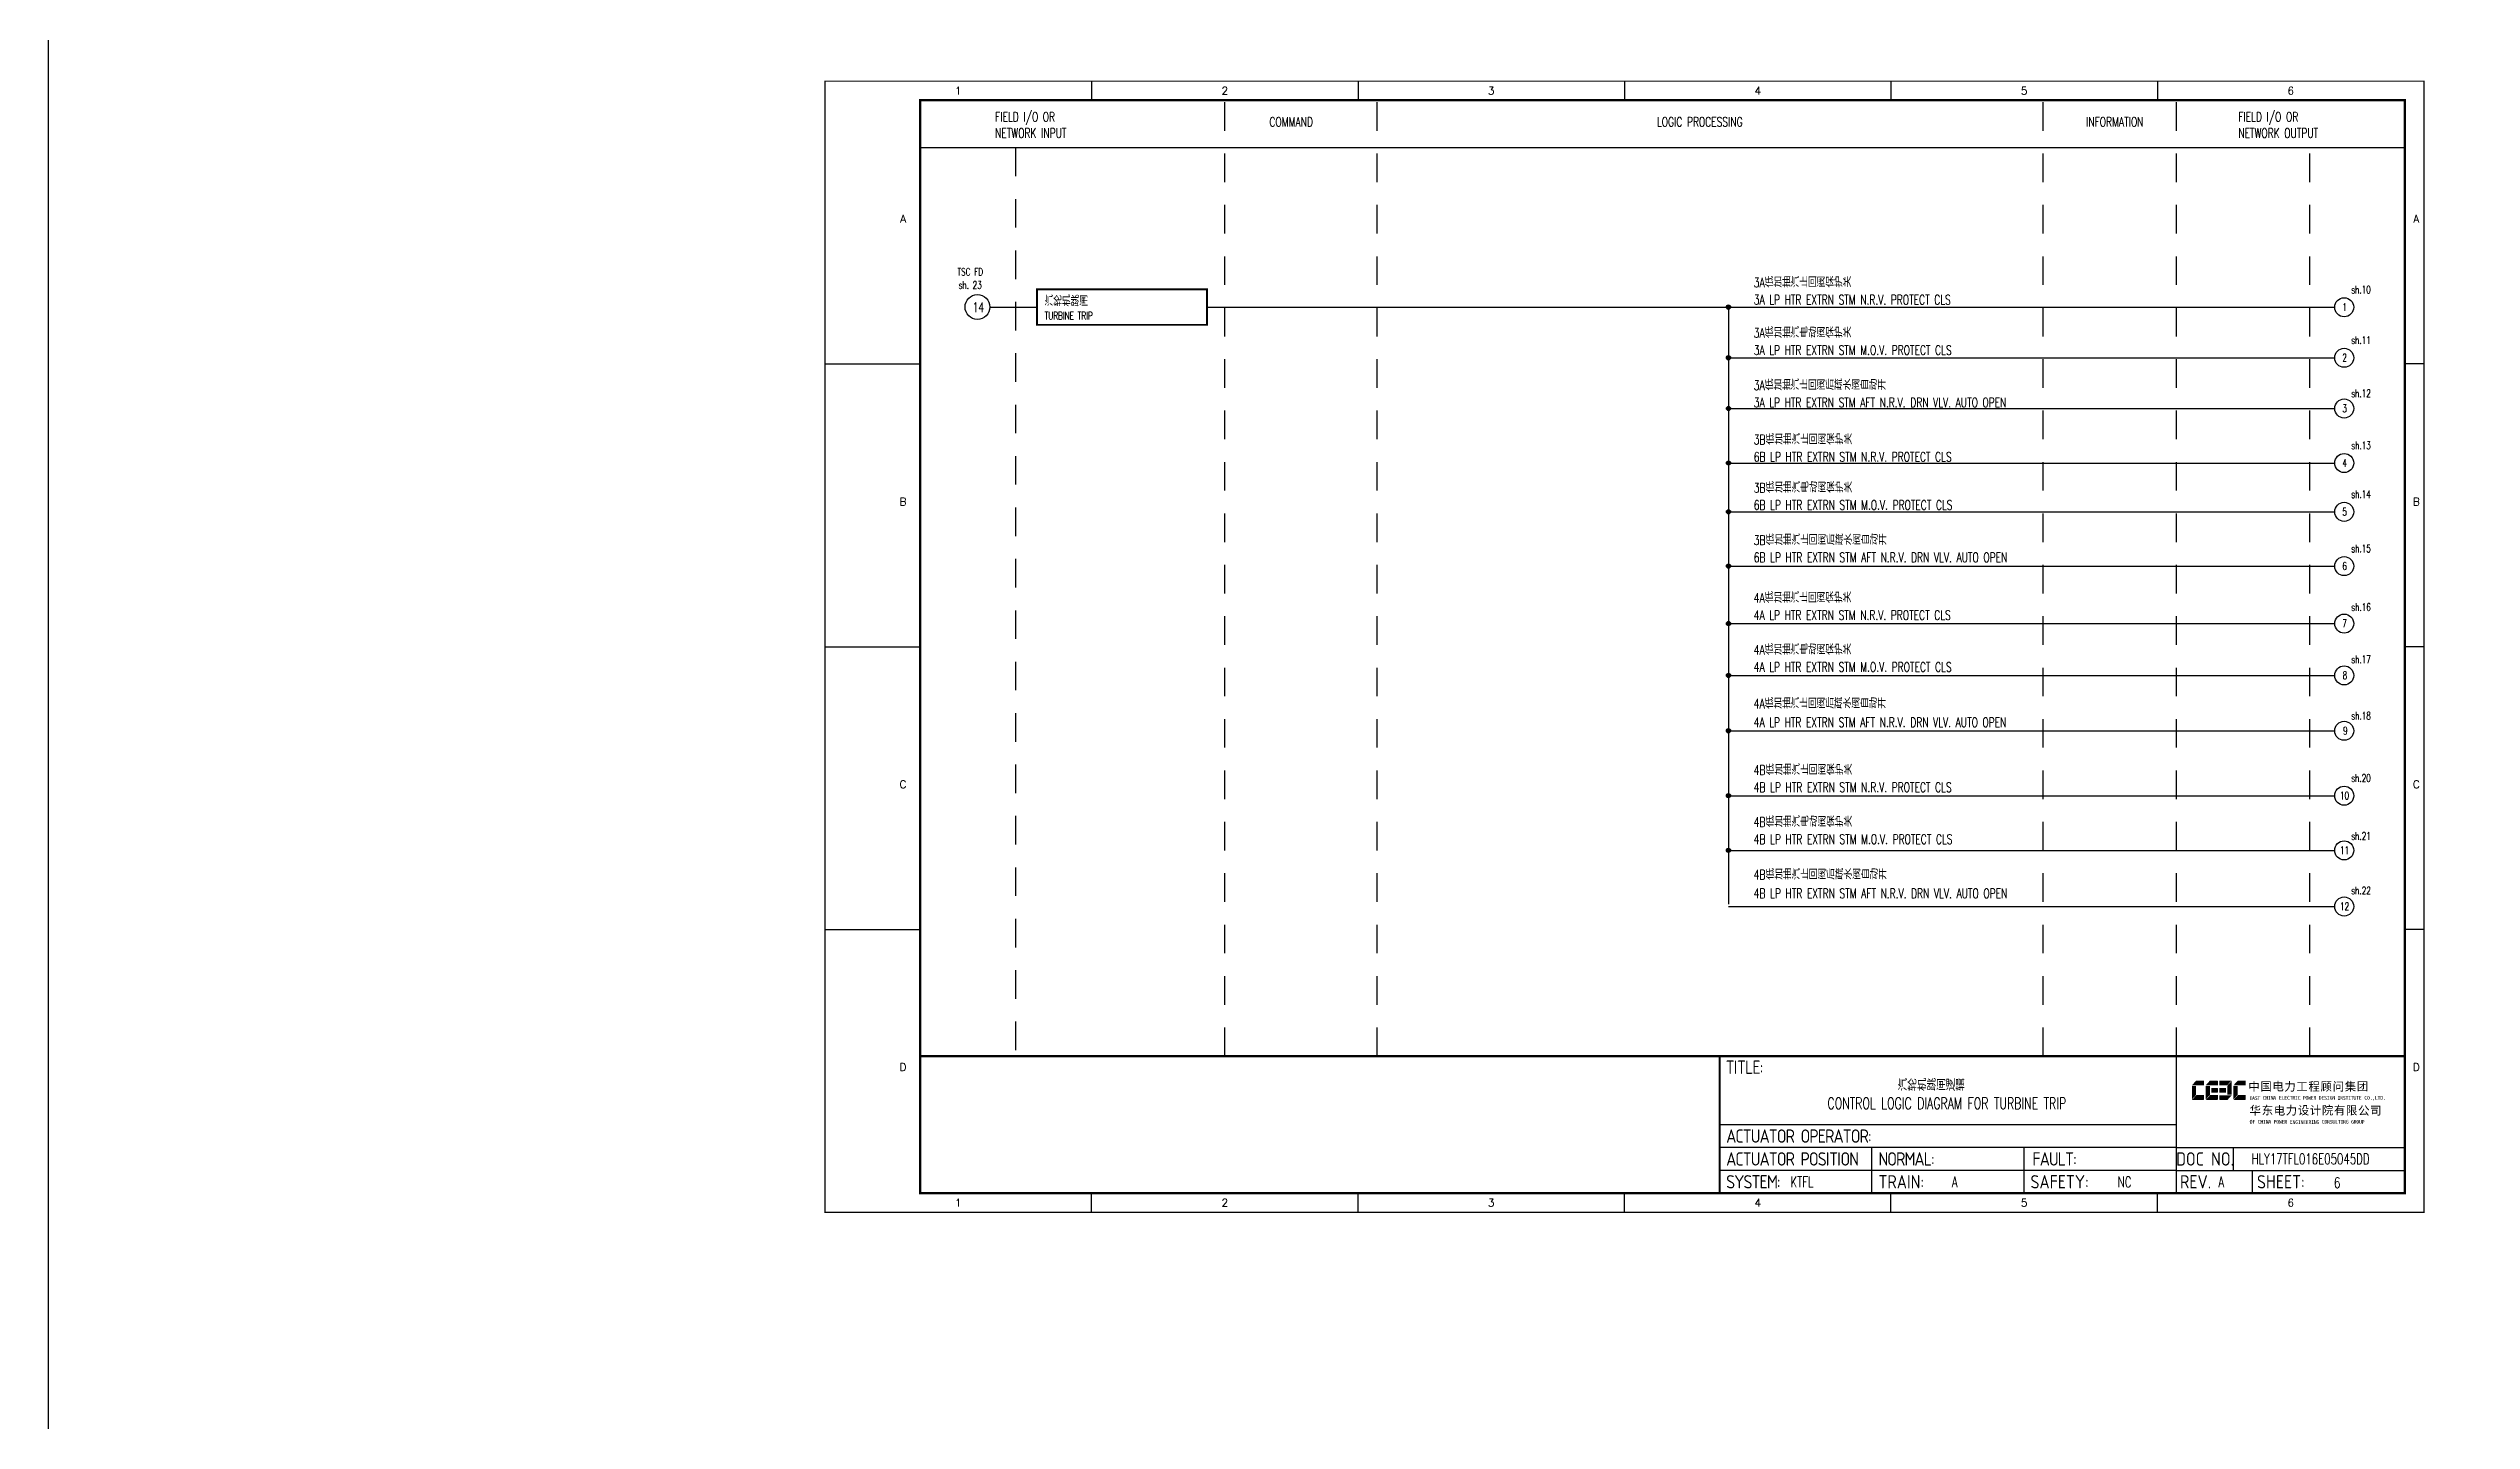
# Model space of a CAD drawing. Header units: millimetres. Extents: x 6586 to 9951, y 1074 to 5865.
# Drawn here: x 6586 to 7222, y 5052 to 5412 of the extents above; entities that cross this region are included whole.
import ezdxf
from ezdxf.enums import TextEntityAlignment as Align

# ---------------------------------------------------------------- set-up
doc = ezdxf.new("R2010")
doc.units = ezdxf.units.MM
doc.linetypes.add('JIS_02_0.7', pattern=[1.35, 0.75, -0.6])
for name, color, linetype in [('MLINE', 6, 'Continuous'), ('TITLE', 1, 'Continuous'), ('TK', 7, 'Continuous'), ('图框_外框线', 7, 'Continuous'), ('图框_标题栏文字', 6, 'Continuous')]:
    doc.layers.add(name, color=color, linetype=linetype)
doc.styles.add('ecepdi', font='simhei.ttf', dxfattribs={"width": 0.9})
doc.styles.get("Standard").update_dxf_attribs({"font": 'romans.shx', "width": 0.7, "bigfont": '@0hztxta.shx'})
doc.styles.add('工程字', font='gbenor.shx', dxfattribs={"bigfont": 'gbcbig.shx'})

# ---------------------------------------------------------------- blocks, each defined once
blk = doc.blocks.new('A$C1E0003F3')
h = blk.add_hatch(color=152)
edge = h.paths.add_edge_path()
edge.add_ellipse((5.15, 4.41), major_axis=(0, 0.211), ratio=0.769231, start_angle=-90, end_angle=0)
edge.add_line((5.15, 4.62), (3.22, 4.62))
edge.add_line((3.22, 4.62), (2.09, 3.35))
edge.add_line((2.09, 3.35), (5.32, 3.35))
edge.add_line((5.32, 3.35), (5.32, 4.41))
h.paths.add_polyline_path([(3.22, 3.23), (2.09, 3.23), (2.09, -0.36), (3.22, 0.91)])
edge = h.paths.add_edge_path()
edge.add_line((5.32, 0.81), (3.27, 0.81))
edge.add_line((3.27, 0.81), (2.13, -0.46))
edge.add_line((2.13, -0.46), (5.15, -0.46))
edge.add_ellipse((5.15, -0.25), major_axis=(0, 0.211), ratio=0.769231, start_angle=180, end_angle=270)
edge.add_line((5.32, -0.25), (5.32, 0.81))
h = blk.add_hatch(color=152)
edge = h.paths.add_edge_path()
edge.add_ellipse((8.78, 4.41), major_axis=(0, 0.211), ratio=0.769231, start_angle=-90, end_angle=0)
edge.add_line((8.78, 4.62), (6.84, 4.62))
edge.add_line((6.84, 4.62), (5.71, 3.35))
edge.add_line((5.71, 3.35), (8.94, 3.35))
edge.add_line((8.94, 3.35), (8.94, 4.41))
h.paths.add_polyline_path([(6.84, 3.23), (5.71, 3.23), (5.71, -0.36), (6.84, 0.91)])
edge = h.paths.add_edge_path()
edge.add_ellipse((8.78, 2.49), major_axis=(0, 0.211), ratio=0.769231, start_angle=-90, end_angle=0)
edge.add_line((8.78, 2.7), (7.22, 2.7))
edge.add_line((7.22, 2.7), (7.22, 1.44))
edge.add_line((7.22, 1.44), (8.78, 1.44))
edge.add_ellipse((8.78, 1.65), major_axis=(0, 0.211), ratio=0.769231, start_angle=180, end_angle=270)
edge.add_line((8.94, 1.65), (8.94, 2.49))
edge = h.paths.add_edge_path()
edge.add_line((8.94, 0.81), (6.89, 0.81))
edge.add_line((6.89, 0.81), (5.75, -0.46))
edge.add_line((5.75, -0.46), (8.78, -0.46))
edge.add_ellipse((8.78, -0.25), major_axis=(0, 0.211), ratio=0.769231, start_angle=180, end_angle=270)
edge.add_line((8.94, -0.25), (8.94, 0.81))
h = blk.add_hatch(color=1)
edge = h.paths.add_edge_path()
edge.add_line((12.48, 4.62), (9.46, 4.62))
edge.add_ellipse((9.46, 4.41), major_axis=(0, 0.211), ratio=0.769231, start_angle=0, end_angle=90)
edge.add_line((9.3, 4.41), (9.3, 3.35))
edge.add_line((9.3, 3.35), (11.35, 3.35))
edge.add_line((11.35, 3.35), (12.48, 4.62))
h.paths.add_polyline_path([(12.57, 4.56), (11.38, 3.23), (11.38, 0.93), (12.57, 0.93)])
edge = h.paths.add_edge_path()
edge.add_line((11.03, 2.7), (9.46, 2.7))
edge.add_ellipse((9.46, 2.49), major_axis=(0, 0.211), ratio=0.769231, start_angle=0, end_angle=90)
edge.add_line((9.3, 2.49), (9.3, 1.65))
edge.add_ellipse((9.46, 1.65), major_axis=(0, 0.211), ratio=0.769231, start_angle=90, end_angle=180)
edge.add_line((9.46, 1.44), (11.03, 1.44))
edge.add_line((11.03, 1.44), (11.03, 2.7))
h = blk.add_hatch(color=1)
edge = h.paths.add_edge_path()
edge.add_line((12.58, 0.79), (9.3, 0.79))
edge.add_line((9.3, 0.79), (9.3, -0.27))
edge.add_ellipse((9.46, -0.27), major_axis=(0, 0.211), ratio=0.769231, start_angle=90, end_angle=180)
edge.add_line((9.46, -0.48), (11.43, -0.48))
edge.add_line((11.43, -0.48), (12.58, 0.79))
h = blk.add_hatch(color=152)
edge = h.paths.add_edge_path()
edge.add_ellipse((16.11, 4.41), major_axis=(0, 0.211), ratio=0.769231, start_angle=-90, end_angle=0)
edge.add_line((16.11, 4.62), (14.14, 4.62))
edge.add_line((14.14, 4.62), (13, 3.35))
edge.add_line((13, 3.35), (16.27, 3.35))
edge.add_line((16.27, 3.35), (16.27, 4.41))
h.paths.add_polyline_path([(14.14, 3.23), (13, 3.23), (13, -0.36), (14.14, 0.91)])
edge = h.paths.add_edge_path()
edge.add_line((16.27, 0.81), (14.18, 0.81))
edge.add_line((14.18, 0.81), (13.04, -0.46))
edge.add_line((13.04, -0.46), (16.03, -0.46))
edge.add_ellipse((16.03, -0.15), major_axis=(0, 0.316), ratio=0.769231, start_angle=180, end_angle=270)
edge.add_line((16.27, -0.15), (16.27, 0.81))
at = {"layer": 'TITLE', "color": 7, "style": 'ecepdi'}
for s, p in [('中', (16.92, 1.94)), ('国', (20.09, 2)), ('电', (23.25, 1.99)), ('力', (26.39, 1.96)), ('工', (29.53, 1.95)), ('程', (32.71, 1.98)), ('顾', (35.9, 1.98)), ('问', (39.09, 1.94)), ('集', (42.26, 1.98)), ('团', (45.42, 2.01)), ('华', (17.24, -4.31)), ('东', (20.45, -4.29)), ('电', (23.62, -4.35)), ('力', (26.75, -4.32)), ('设', (29.92, -4.3)), ('计', (33.05, -4.31)), ('院', (36.26, -4.29)), ('有', (39.41, -4.29)), ('限', (42.57, -4.32)), ('公', (45.78, -4.38)), ('司', (48.91, -4.35))]:
    blk.add_text(s, height=2.2, dxfattribs=at).set_placement(p)
at = {"layer": 'TITLE', "color": 7, "style": 'ecepdi', "width": 0.975}
for s, p in [('E', (17.58, 0.02)), ('A', (18.29, 0.03)), ('S', (19, 0.03)), ('T', (19.7, 0.03)), ('C', (21.1, 0.09)), ('H', (21.77, 0.09)), ('I', (22.46, 0.09)), ('N', (23.17, 0.1)), ('A', (23.86, 0.1)), ('E', (25.35, 0.09)), ('L', (26.05, 0.11)), ('E', (26.76, 0.1)), ('C', (27.46, 0.12)), ('T', (28.18, 0.11)), ('R', (28.87, 0.1)), ('I', (29.57, 0.11)), ('C', (30.28, 0.1)), ('P', (31.64, 0.09)), ('O', (32.32, 0.08)), ('W', (33.03, 0.08)), ('E', (33.72, 0.08)), ('R', (34.42, 0.09)), ('D', (35.81, 0.1)), ('E', (36.52, 0.1)), ('S', (37.2, 0.1)), ('I', (37.91, 0.09)), ('G', (38.68, 0.11)), ('N', (39.38, 0.09)), ('I', (40.72, 0.07)), ('N', (41.43, 0.08)), ('S', (42.14, 0.08)), ('T', (42.83, 0.08)), ('I', (43.52, 0.09)), ('T', (44.22, 0.07)), ('U', (44.93, 0.07)), ('T', (45.63, 0.08)), ('E', (46.34, 0.09)), ('C', (47.76, 0.11)), ('O', (48.48, 0.1)), ('L', (50.56, 0.1)), ('T', (51.27, 0.1)), ('D', (51.96, 0.1)), ('O', (17.67, -6.18)), ('OF', (18.01, -6.2)), ('F', (18.37, -6.2)), ('C', (19.8, -6.19)), ('H', (20.47, -6.19)), ('I', (21.15, -6.19)), ('N', (21.87, -6.18)), ('A', (22.56, -6.18)), ('P', (23.98, -6.2)), ('O', (24.66, -6.21)), ('W', (25.36, -6.21)), ('E', (26.06, -6.21)), ('R', (26.75, -6.2)), ('E', (28.19, -6.24)), ('N', (28.91, -6.27)), ('G', (29.62, -6.26)), ('I', (30.32, -6.27)), ('N', (31.02, -6.27)), ('E', (31.7, -6.28)), ('E', (32.41, -6.27)), ('R', (33.1, -6.24)), ('I', (33.81, -6.24)), ('N', (34.51, -6.26)), ('G', (35.2, -6.24)), ('C', (36.61, -6.19)), ('O', (37.3, -6.21)), ('N', (38, -6.2)), ('S', (38.71, -6.21)), ('U', (39.41, -6.18)), ('L', (40.11, -6.18)), ('T', (40.81, -6.19)), ('I', (41.51, -6.21)), ('N', (42.2, -6.21)), ('G', (42.91, -6.17)), ('G', (44.29, -6.2)), ('R', (45, -6.21)), ('O', (45.69, -6.22)), ('U', (46.39, -6.2)), ('P', (47.1, -6.23)), ('.', (49.23, 0.1)), (',', (49.87, 0.1)), ('.', (52.72, 0.11))]:
    blk.add_text(s, height=1, dxfattribs=at).set_placement(p, align=Align.MIDDLE_CENTER)
blk = doc.blocks.new('A$C57484896')
for p, q in [((70, 297), (70, 292)), ((140, 297), (140, 292)), ((210, 297), (210, 292)), ((280, 297), (280, 292)), ((350, 297), (350, 292)), ((420, 297), (420, 292)), ((0, 222.75), (25, 222.75)), ((420, 222.75), (415, 222.75)), ((0, 148.5), (25, 148.5)), ((420, 148.5), (415, 148.5)), ((0, 74.25), (25, 74.25)), ((420, 74.25), (415, 74.25)), ((70, 0), (70, 5)), ((140, 0), (140, 5)), ((210, 0), (210, 5)), ((280, 0), (280, 5)), ((350, 0), (350, 5))]:
    blk.add_line(p, q)
at = {"layer": 'MLINE', "linetype": 'JIS_02_0.7', "ltscale": 10}
for p, q in [((105, 41), (105, 292)), ((145, 41), (145, 292)), ((320, 41), (320, 292)), ((355, 41), (355, 292)), ((50, 279.56), (50, 41)), ((390, 41), (390, 279.56))]:
    blk.add_line(p, q, dxfattribs=at)
at = {"layer": 'MLINE'}
blk.add_line((25, 279.56), (415, 279.56), dxfattribs=at)
at = {"layer": '图框_外框线'}
for p, q in [((355, 5), (355, 41)), ((355, 23), (235, 23)), ((355, 17), (235, 17)), ((275, 11), (275, 17)), ((315, 11), (315, 17)), ((355, 17), (415, 17)), ((370, 11), (370, 17)), ((355, 11), (235, 11)), ((355, 11), (235, 11)), ((275, 5), (275, 11)), ((315, 5), (315, 11)), ((355, 11), (415, 11)), ((375, 5), (375, 11))]:
    blk.add_line(p, q, dxfattribs=at)
for points, const_width in [([(0, 0), (420, 0), (420, 297), (0, 297)], 0.3), ([(25, 5), (415, 5), (415, 292), (25, 292)], 0.6)]:
    blk.add_lwpolyline(points, close=True, dxfattribs=dict(at, const_width=const_width))
at = {"layer": '图框_外框线', "const_width": 0.6}
blk.add_lwpolyline([(235, 41), (25, 41)], dxfattribs=at)
at = {"layer": '图框_外框线'}
blk.add_lwpolyline([(415, 41, 0.6, 0.6, 0), (235, 41, 0.6, 0.6, 0), (235, 5, 0, 0, 0)], format="xyseb", dxfattribs=at)
blk.add_blockref('A$C1E0003F3', (356.94, 29.95))
at = {"layer": 'MLINE', "char_height": 2.5, "width": 31.8959, "attachment_point": 1}
for s, insert in [('FIELD I/O OR', (44.67, 288.89)), ('COMMAND', (116.74, 287.58)), ('LOGIC PROCESSING', (218.52, 287.58)), ('INFORMATION', (331.25, 287.58)), ('FIELD I/O OR', (371.22, 288.89)), ('NETWORK INPUT', (44.67, 284.64)), ('NETWORK OUTPUT', (371.22, 284.64))]:
    blk.add_mtext(s, dxfattribs=dict(at, insert=insert))
at = {"layer": 'TK', "color": 3}
for s, p in [('1', (35, 294.5)), ('2', (105, 294.5)), ('3', (175, 294.5)), ('4', (245, 294.5)), ('5', (315, 294.5)), ('6', (385, 294.5)), ('1', (35, 2.5)), ('2', (105, 2.5)), ('3', (175, 2.5)), ('4', (245, 2.5)), ('5', (315, 2.5)), ('6', (385, 2.5))]:
    blk.add_text(s, height=2, dxfattribs=at).set_placement(p, align=Align.MIDDLE)
for s, p in [('A', (20.5, 259.88)), ('A', (418, 259.88)), ('B', (20.5, 185.62)), ('B', (418, 185.62)), ('C', (20.5, 111.38)), ('C', (418, 111.38)), ('D', (20.5, 37.12)), ('D', (418, 37.12))]:
    blk.add_text(s, height=2, dxfattribs=at).set_placement(p, align=Align.CENTER)
at = {"layer": '图框_标题栏文字', "char_height": 3.5, "style": '工程字'}
for s, insert, width, attachment_point in [('{\\T0.9; TITLE:}', (234.86, 38.09), 14.2249, 4), ('{\\T0.9; ACTUATOR OPERATOR:}', (235, 20), 40, 4), ('{\\T0.9; ACTUATOR POSITION}', (235, 14), 45, 4), ('{\\T0.9; NORMAL:}', (275, 14), 18.2557, 4), ('{\\T0.9; FAULT:}', (315.44, 14), 15, 4), ('DOC NO.', (362.5, 14), 15, 5), ('{\\T0.9; SYSTEM:}', (235, 8), 17.9526, 4), ('{\\T0.9; }TRAIN: ', (275, 8), 17.6638, 4), ('SAFETY:', (324.3, 8), 22.3993, 5), ('REV.', (360, 8), 10, 5), ('SHEET:', (382.42, 8), 20, 5)]:
    blk.add_mtext(s, dxfattribs=dict(at, insert=insert, width=width, attachment_point=attachment_point))

msp = doc.modelspace()

# ---------------------------------------------------------------- hatches: boundary and pattern name
h = msp.add_hatch(color=0)
edge = h.paths.add_edge_path()
edge.add_arc((7027.28, 5344.12), 0.55, 0, 360)
h = msp.add_hatch(color=0)
edge = h.paths.add_edge_path()
edge.add_arc((7027.28, 5330.8), 0.55, 0, 360)
h = msp.add_hatch(color=0)
edge = h.paths.add_edge_path()
edge.add_arc((7027.29, 5317.49), 0.55, 0, 360)
h = msp.add_hatch(color=0)
edge = h.paths.add_edge_path()
edge.add_arc((7027.29, 5303.17), 0.55, 0, 360)
h = msp.add_hatch(color=0)
edge = h.paths.add_edge_path()
edge.add_arc((7027.29, 5290.36), 0.55, 0, 360)
h = msp.add_hatch(color=0)
edge = h.paths.add_edge_path()
edge.add_arc((7027.29, 5276.1), 0.55, 0, 360)
h = msp.add_hatch(color=0)
edge = h.paths.add_edge_path()
edge.add_arc((7027.29, 5261.01), 0.55, 0, 360)
h = msp.add_hatch(color=0)
edge = h.paths.add_edge_path()
edge.add_arc((7027.29, 5247.4), 0.55, 0, 360)
h = msp.add_hatch(color=0)
edge = h.paths.add_edge_path()
edge.add_arc((7027.28, 5232.86), 0.55, 0, 360)
h = msp.add_hatch(color=0)
edge = h.paths.add_edge_path()
edge.add_arc((7027.28, 5215.82), 0.55, 0, 360)
h = msp.add_hatch(color=0)
edge = h.paths.add_edge_path()
edge.add_arc((7027.28, 5201.46), 0.55, 0, 360)

# ---------------------------------------------------------------- linework, layer by layer
for p, q in [((6845.64, 5348.79), (6890.32, 5348.79)), ((6845.64, 5339.45), (6845.64, 5348.79)), ((6890.32, 5339.45), (6890.32, 5348.79)), ((6833.24, 5344.12), (6845.64, 5344.12)), ((6890.32, 5344.12), (7186.52, 5344.12)), ((7027.28, 5344.12), (7027.29, 5187.36)), ((6890.32, 5339.45), (6845.64, 5339.45)), ((7027.28, 5330.8), (7186.54, 5330.8)), ((7027.29, 5317.49), (7186.54, 5317.49)), ((7027.29, 5303.17), (7186.54, 5303.17)), ((7027.29, 5290.36), (7186.54, 5290.36)), ((7027.29, 5276.1), (7186.54, 5276.1)), ((7027.29, 5261.01), (7186.54, 5261.01)), ((7027.29, 5247.4), (7186.54, 5247.4)), ((7027.28, 5232.86), (7186.54, 5232.86)), ((7027.28, 5215.82), (7186.54, 5215.82)), ((7027.28, 5201.46), (7186.54, 5201.46)), ((7027.28, 5186.72), (7186.54, 5186.72))]:
    msp.add_line(p, q)
msp.add_lwpolyline([(6585.97, 5765.26), (9950.7, 5765.26), (9950.7, 1074.35), (6585.97, 1074.35)], close=True)
at = {"const_width": 0.5}
msp.add_lwpolyline([(6845.64, 5348.79), (6890.32, 5348.79), (6890.32, 5339.45), (6845.64, 5339.45), (6845.64, 5348.79)], dxfattribs=at)
msp.add_circle((6830, 5344.14), 3.25)
at = {"color": 0}
for centre in [(7027.28, 5344.12), (7027.28, 5330.8), (7027.29, 5317.49), (7027.29, 5303.17), (7027.29, 5290.36), (7027.29, 5276.1), (7027.29, 5261.01), (7027.29, 5247.4), (7027.28, 5232.86), (7027.28, 5215.82), (7027.28, 5201.46)]:
    msp.add_circle(centre, 0.55, dxfattribs=at)
at = {"color": 1}
for centre in [(7189.02, 5344.08), (7189.02, 5330.8), (7189.03, 5317.49), (7189.03, 5303.17), (7189.03, 5290.36), (7189.03, 5276.1), (7189.03, 5261.01), (7189.03, 5247.4), (7189.02, 5232.86), (7189.02, 5215.82), (7189.02, 5201.46), (7189.02, 5186.72)]:
    msp.add_circle(centre, 2.5, dxfattribs=at)

# ---------------------------------------------------------------- block references
msp.add_blockref('A$C57484896', (6789.97, 5106.43))

# ---------------------------------------------------------------- texts
at = {"width": 0.7}
for s, height, p in [('汽轮机跳闸', 2.5, (6847.64, 5344.38)), ('TURBINE TRIP', 2, (6847.64, 5340.85)), ('汽轮机跳闸逻辑', 3, (7071.74, 5138.33)), ('CONTROL LOGIC DIAGRAM FOR TURBINE TRIP', 3, (7053.28, 5133.54))]:
    msp.add_text(s, height=height, dxfattribs=at).set_placement(p)
at = {"attachment_point": 1}
for s, insert, char_height, width in [('TSC FD', (6824.75, 5354.38), 2, 73.0067), ('sh. 23', (6825.02, 5350.91), 2, 73.0067), ('3A低加抽汽止回阀保护关', (7033.93, 5351.83), 2.5, 73.0067), ('3A LP HTR EXTRN STM N.R.V. PROTECT CLS', (7033.93, 5347.31), 2.5, 73.0067), ('sh.10', (7190.86, 5349.7), 2, 73.0067), ('14', (6828.73, 5345.32), 2.5, 73.0067), ('1', (7188.53, 5345.12), 2, 73.0067), ('3A低加抽汽电动阀保护关', (7033.93, 5338.59), 2.5, 73.0067), ('3A LP HTR EXTRN STM M.O.V. PROTECT CLS', (7033.93, 5334.07), 2.5, 73.0067), ('sh.11', (7190.86, 5336.43), 2, 73.0067), ('2', (7188.53, 5331.84), 2, 73.0067), ('3A低加抽汽止回阀后疏水阀自动开', (7033.93, 5324.84), 2.5, 73.0067), ('sh.12', (7190.86, 5322.48), 2, 73.0067), ('3A LP HTR EXTRN STM AFT N.R.V. DRN VLV. AUTO OPEN', (7033.93, 5320.32), 2.5, 73.0067), ('3', (7188.54, 5318.53), 2, 73.0067), ('3B低加抽汽止回阀保护关', (7033.93, 5310.57), 2.5, 73.0067), ('sh.13', (7190.87, 5308.79), 2, 73.0067), ('6B LP HTR EXTRN STM N.R.V. PROTECT CLS', (7033.93, 5306.05), 2.5, 73.0067), ('4', (7188.54, 5304.2), 2, 73.0067), ('3B低加抽汽电动阀保护关', (7033.93, 5297.92), 2.5, 73.0067), ('sh.14', (7190.87, 5295.98), 2, 73.0067), ('6B LP HTR EXTRN STM M.O.V. PROTECT CLS', (7033.93, 5293.4), 2.5, 73.0067), ('5', (7188.54, 5291.4), 2, 73.0067), ('3B低加抽汽止回阀后疏水阀自动开', (7033.93, 5284.17), 2.5, 73.0067), ('6B LP HTR EXTRN STM AFT N.R.V. DRN VLV. AUTO OPEN', (7033.93, 5279.65), 2.5, 73.0067), ('6', (7188.54, 5277.13), 2, 73.0067), ('sh.15', (7190.87, 5281.72), 2, 73.0067), ('4A低加抽汽止回阀保护关', (7033.93, 5269.01), 2.5, 73.0067), ('4A LP HTR EXTRN STM N.R.V. PROTECT CLS', (7033.93, 5264.49), 2.5, 73.0067), ('sh.16', (7190.87, 5266.33), 2, 73.0067), ('7', (7188.54, 5262.05), 2, 73.0067), ('4A低加抽汽电动阀保护关', (7033.93, 5255.37), 2.5, 73.0067), ('sh.17', (7190.87, 5252.64), 2, 73.0067), ('4A LP HTR EXTRN STM M.O.V. PROTECT CLS', (7033.93, 5250.86), 2.5, 73.0067), ('8', (7188.62, 5248.44), 2, 73.0067), ('4A低加抽汽止回阀后疏水阀自动开', (7033.93, 5241.24), 2.5, 73.0067), ('4A LP HTR EXTRN STM AFT N.R.V. DRN VLV. AUTO OPEN', (7033.93, 5236.33), 2.5, 73.0067), ('9', (7188.72, 5233.89), 2, 73.0067), ('sh.18', (7190.87, 5237.81), 2, 73.0067), ('4B低加抽汽止回阀保护关', (7033.93, 5223.79), 2.5, 73.0067), ('sh.20', (7190.86, 5221.45), 2, 73.0067), ('4B LP HTR EXTRN STM N.R.V. PROTECT CLS', (7033.93, 5219.27), 2.5, 73.0067), ('10', (7187.93, 5216.86), 2, 73.0067), ('4B低加抽汽电动阀保护关', (7033.93, 5210.15), 2.5, 73.0067), ('4B LP HTR EXTRN STM M.O.V. PROTECT CLS', (7033.93, 5205.63), 2.5, 73.0067), ('11', (7187.93, 5202.5), 2, 73.0067), ('sh.21', (7190.86, 5206.24), 2, 73.0067), ('4B低加抽汽止回阀后疏水阀自动开', (7033.93, 5196.33), 2.5, 73.0067), ('4B LP HTR EXTRN STM AFT N.R.V. DRN VLV. AUTO OPEN', (7033.93, 5191.42), 2.5, 73.0067), ('12', (7187.93, 5187.75), 2, 73.0067), ('sh.22', (7190.86, 5191.92), 2, 73.0067), ('KTFL', (7043.56, 5115.78), 2.8, 8.5983), ('A', (7085.95, 5115.78), 2.8, 8.5983), ('NC', (7129.53, 5115.78), 2.8, 8.5983), ('A', (7155.98, 5115.78), 2.8, 8.5983)]:
    msp.add_mtext(s, dxfattribs=dict(at, insert=insert, char_height=char_height, width=width))
at = {"width": 0.7}
for tag, p, s in [('HLY17TFL016E05045DD', (7164.7, 5119.05), ''), ('6', (7186.35, 5112.78), '1')]:
    msp.add_attdef(tag, p, s, height=2.8, dxfattribs=at)

doc.saveas('drawing.dxf')
